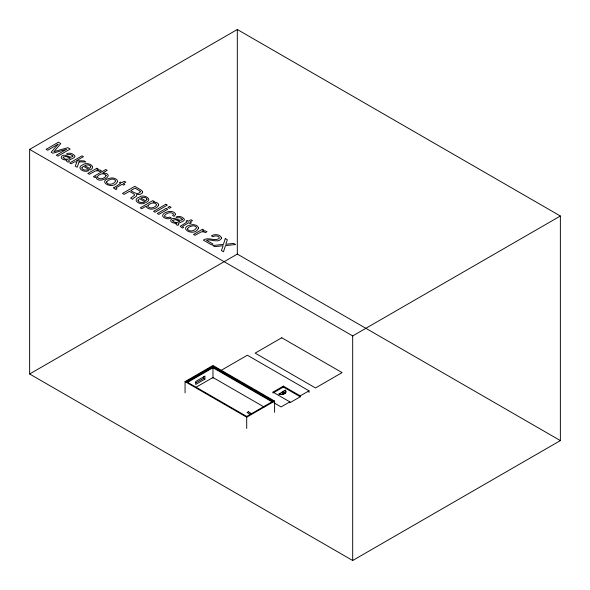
<?xml version="1.0" encoding="UTF-8"?>
<svg xmlns="http://www.w3.org/2000/svg" width="590" height="590" viewBox="0 0 590 590"><rect width="100%" height="100%" fill="white"/><g stroke="black" fill="none" stroke-linecap="round" stroke-linejoin="round"><path stroke-width="0.89" d="M285.147 393.279L285.294 392.866A4.587 2.648 0 0 0 285.294 390.219L282.831 391.937M29.633 149.403L237.313 29.5L560.367 216.014L560.367 440.597L352.687 560.5L29.633 373.986L29.633 149.403L352.687 335.917L560.367 216.014M29.633 373.986L237.313 254.084L560.367 440.597M185.061 392.844L185.061 381.605L212.968 365.49L274.608 401.082L274.608 412.322M272.521 401.377L212.968 366.987L186.359 382.35L186.359 381.605L212.968 366.243L273.31 401.082L273.31 401.834M187.657 382.35L212.968 367.74L272.012 401.834M195.939 382.814L203.616 378.382L204.914 379.127L204.914 376.132L195.703 381.45L195.703 384.451L204.914 379.127M221.051 370.417L247.357 355.224L309.005 390.816L309.005 392.468M195.563 387.527L212.968 377.482L264.032 406.967M272.986 393.029L272.986 392.129L283.37 386.133L300.244 395.875L309.005 390.816M273.731 392.601L283.37 387.033L300.244 396.775L300.244 395.875M285.907 391.841A4.587 2.648 0 0 1 285.294 393.169L283.613 394.135A4.587 2.648 0 0 1 279.026 394.135L281.474 392.424L283.79 394.061M279.026 394.135L280.25 393.427M285.294 390.219L281.474 392.424M186.359 381.605L246.709 416.444L273.31 401.082M274.608 401.082L246.709 417.196L185.061 381.605M300.244 396.775L289.86 402.771L289.86 401.871L281.098 406.93L273.989 402.823M283.79 393.759L283.613 393.84A4.587 2.648 0 0 1 279.026 393.84M282.831 391.642L285.147 392.977M272.986 392.129L289.86 401.871M352.687 335.917L352.687 560.5M283.524 392.04L283.524 393.088M283.37 386.133L283.37 387.033M246.709 416.444L246.709 428.436M237.313 29.5L237.313 254.084M212.968 366.243L212.968 366.987M212.968 367.74L212.968 378.227M203.616 376.877L203.616 378.382M285.294 390.521A4.587 2.648 0 0 1 285.752 391.155M175.51 214.244L174.116 216.368L172.656 215.52L173.423 214.377L173.209 213.779C170.694 211.486 166.41 213.019 164.632 215.498A2.611 1.505 0 0 0 164.986 216.7L167.553 217.592L169.883 217.12L171.343 217.968L169.359 218.602A4.344 2.508 0 0 1 166.587 218.647C154.927 215.269 172.818 207.134 175.51 214.244M113.656 187.863L115.832 189.574L117.019 188.889L115.972 188.21L116.282 187.664L122.13 184.294L123.561 185.12L124.785 184.405L123.354 183.578L125.854 182.14L124.335 181.263L121.835 182.701L120.626 182L119.394 182.716L120.603 183.416L113.656 187.863M180.275 226.324L182.458 228.042L183.645 227.356L182.598 226.678L182.907 226.132L188.756 222.755L190.179 223.581L191.411 222.873L189.98 222.047L192.48 220.601L190.961 219.723L188.461 221.169L187.244 220.468L186.02 221.176L187.229 221.877L180.275 226.324M81.87 167.877C82.143 170.127 85.432 170.37 87.187 169.795L88.662 170.65C84.105 173.276 75.114 167.678 83.212 164.588C87.106 161.387 97.498 166.579 89.975 170.038L83.419 166.247L81.87 167.877M138.031 200.305C138.296 202.547 141.585 202.79 143.341 202.215L144.823 203.071C140.258 205.696 131.268 200.099 139.365 197.008C143.259 193.808 153.651 199 146.136 202.458L139.572 198.668L138.031 200.305M72.821 156.026L72.777 156.52C69.473 158.917 65.18 152.81 61.655 156.217C59.524 159.035 65.018 160.347 67.031 160.03L66.464 160.664L67.046 161.631L68.234 162.147L69.34 161.498C66.102 159.986 74.738 158.821 74.952 156.475L74.871 156.033C73.108 153.503 69.251 152.301 66.486 153.902L67.887 154.713L70.431 154.425L72.821 156.026M182.281 219.215L182.236 219.716C178.932 222.113 174.64 215.999 171.115 219.414C168.976 222.231 174.478 223.544 176.491 223.227L175.923 223.853L176.506 224.827L177.693 225.336L178.8 224.694C175.562 223.182 184.198 222.017 184.412 219.672L184.331 219.229C182.568 216.7 178.711 215.498 175.945 217.098L177.347 217.909L179.891 217.621L182.281 219.215M106.539 181.993L106.488 182.443C108.383 185.821 114.209 184.124 115.647 181.152L115.168 180.164L113.818 179.367A2.898 1.674 0 0 0 111.466 179.154L108.302 180.252L106.539 181.993M187.45 228.706L187.391 229.149C189.287 232.534 195.113 230.838 196.551 227.858L196.079 226.87L194.722 226.081A2.898 1.674 0 0 0 192.369 225.859L189.206 226.966L187.45 228.706M142.655 191.905L142.065 193.24L140.081 194.376L136.533 194.56L136.504 196.153L133.192 198.41L132.698 199.317L130.656 198.137L134.52 195.246L134.483 194.523L133.215 193.535L129.431 191.344L124.158 194.383L122.499 193.424L134.778 186.337L141.644 190.415L142.655 191.905M106.141 175.525C104.983 178.519 99.526 180.267 97.379 177.288L97.35 176.742C98.847 173.947 104.334 172.339 106.141 175.525M95.949 176.779C97.593 185.865 117.535 173.858 102.749 172.936L107.203 170.363L105.743 169.522L93.412 176.639L94.806 177.435L95.949 176.779M117.653 181.322C113.516 191.359 94.843 180.518 111.466 177.966A5.229 3.016 0 0 1 114.88 178.49L116.643 179.485L117.653 181.322M198.557 228.035C194.427 238.072 175.746 227.224 192.369 224.672A5.229 3.016 0 0 1 195.784 225.196L197.547 226.199L198.557 228.035M63.292 157.169L63.204 157.626C64.738 159.838 68.359 159.669 70.328 158.046L65.704 156.439L63.292 157.169M172.752 220.365L172.664 220.822C174.197 223.035 177.819 222.865 179.788 221.243L175.164 219.635L172.752 220.365M90.882 166.822L89.628 168.452L84.65 165.584C86.538 164.61 89.99 164.455 90.882 166.822M147.035 199.243L145.782 200.873L140.811 198.004C142.691 197.031 146.143 196.876 147.035 199.243M140.317 191.809C138.289 195.6 133.111 192.163 130.818 190.541L135.014 188.122L139.778 190.946L140.317 191.809M221.611 238.058C218.765 243.773 211.161 238.721 206.478 240.27L213.019 244.046L211.596 244.865L203.373 240.123C208.241 236.546 214.45 241.657 219.133 238.478L219.111 237.106L217.54 236.103L215.018 235.912L212.924 236.715L211.397 235.83C214.458 233.832 220.394 234.142 221.611 238.058M158.695 205.084C156.77 209.192 149.454 210.851 146.409 207.068L146.379 206.05L141.806 208.698L140.295 207.828L152.781 200.615L154.248 201.463L153.061 202.149C155.148 201.957 158.518 202.495 158.695 205.084M225.277 238.581L223.411 244.415L212.717 245.514L214.723 246.672L223.175 245.72L221.434 250.551L223.499 251.738L225.476 245.61L235.587 244.533L233.603 243.39L225.793 244.304L227.356 239.783L225.277 238.581M79.119 161.911L77.135 167.236L75.21 166.129L76.936 161.903L74.517 161.844L71.154 163.784L69.709 162.951L81.995 155.856L83.441 156.697L76.309 160.812L83.972 160.841L85.897 161.955L79.119 161.911M148.024 205.394L147.81 206.47C150.008 209.303 154.964 207.687 156.571 204.995L156.556 204.45C154.484 201.61 150.037 203.255 148.024 205.394M58.019 144.24L51.19 152.257L52.835 153.208L66.7 149.248L56.308 155.214L57.886 156.121L70.173 149.034L67.813 147.67L53.926 151.645L60.777 143.613L58.395 142.234L46.116 149.329L47.702 150.244L58.019 144.24M96.826 168.268L87.873 173.438L89.378 174.301L95.58 170.901L98.117 170.82L99.754 171.602L101.34 170.687L99.894 169.994L96.708 169.986L98.257 169.087L96.826 168.268M165.834 204.265L153.548 211.353L155.059 212.223L167.339 205.128L165.834 204.265M166.225 208.381L157.316 213.528L158.843 214.413L167.759 209.266L166.225 208.381M169.596 206.434L167.892 207.422L169.419 208.3L171.13 207.319L169.596 206.434M202.481 229.267L193.527 234.437L195.032 235.299L201.234 231.9L203.771 231.818L205.409 232.607L206.994 231.686L205.549 230.992L202.363 230.985L203.911 230.093L202.481 229.267M281.747 337.768L255.145 353.13L315.495 387.969L342.097 372.607L281.747 337.768M248.331 411.761L247.033 412.513L249.629 414.01L250.927 413.258L248.331 411.761"/></g></svg>
